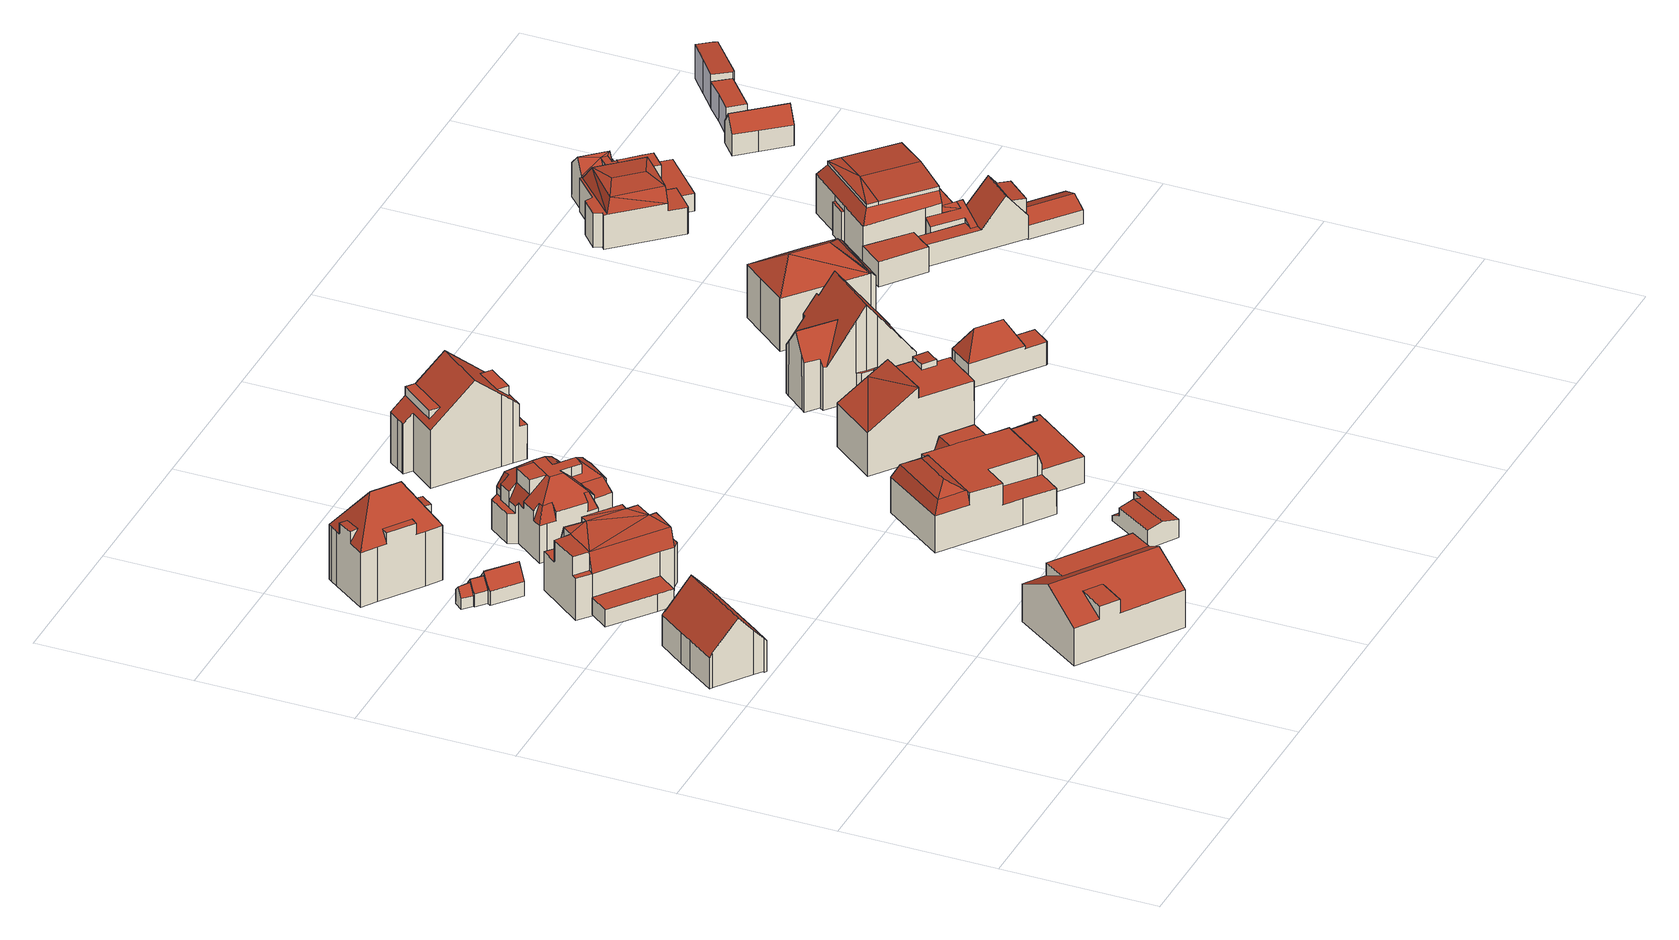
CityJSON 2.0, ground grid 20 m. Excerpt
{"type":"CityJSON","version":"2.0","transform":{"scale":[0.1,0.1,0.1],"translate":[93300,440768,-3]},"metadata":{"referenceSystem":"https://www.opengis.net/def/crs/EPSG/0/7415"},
"CityObjects":{
"building1":{"type":"Building","attributes":{"yearOfConstruction":1997,"hoogste_bouwlaag":1,"statusOmschr":"Pand in gebruik","aantalBouwlagen":2,"laagste_bouwlaag":0,"typeOmschr":"vrijstaand","class":"Pand"},"address":[{"CountryName":"Nederland","LocalityName":"Rotterdam","ThoroughfareNumber":"193","ThoroughfareName":"Straatweg","PostalCode":"3054AD"}],"geometry":[{"type":"Solid","lod":"2","boundaries":[[[[0,1,2,3,4,5,6,7,8,9,10,11,12,13,14,15,16,17]],[[18,19,20,21,22,23,24,25,26,27,28,29,30,31]],[[32,33,34,35,36,37,38,39,24,23,40,41]],[[19,18,1,0]],[[18,31,2,1]],[[30,29,28,3,2,31]],[[28,27,4,3]],[[5,4,27,26]],[[26,25,6,5]],[[25,24,39,7,6]],[[39,38,8,7]],[[38,37,9,8]],[[34,10,9,37,36,35]],[[11,10,34,33]],[[12,11,33,32]],[[13,12,32,41]],[[41,40,14,13]],[[22,15,14,40,23]],[[16,15,22,21]],[[17,16,21,20]],[[0,17,20,19]]]],"semantics":{"surfaces":[{"type":"GroundSurface"},{"type":"RoofSurface"},{"type":"WallSurface"}],"values":[[0,1,1,2,2,2,2,2,2,2,2,2,2,2,2,2,2,2,2,2,2]]}}]},
"building2":{"type":"Building","attributes":{"yearOfConstruction":1918,"statusOmschr":"Pand in gebruik","aantalBouwlagen":1,"class":"Pand"},"address":[{"CountryName":"Nederland","LocalityName":"Rotterdam"}],"geometry":[{"type":"Solid","lod":"2","boundaries":[[[[42,43,44,45,46]],[[47,48,49,50,51]],[[46,45,49,48]],[[48,47,42,46]],[[47,51,43,42]],[[51,50,44,43]],[[45,44,50,49]]]],"semantics":{"surfaces":[{"type":"GroundSurface"},{"type":"RoofSurface"},{"type":"WallSurface"}],"values":[[0,1,2,2,2,2,2]]}}]},
"building3":{"type":"Building","attributes":{"yearOfConstruction":1918,"statusOmschr":"Pand in gebruik","aantalBouwlagen":1,"class":"Pand"},"address":[{"CountryName":"Nederland","LocalityName":"Rotterdam"}],"geometry":[{"type":"Solid","lod":"2","boundaries":[[[[52,53,54,55,56,57,58,59,60,61]],[[62,63,64,65,66,67,68]],[[69,70,71,72,73]],[[74,75,76,77]],[[78,77,76,79,80]],[[67,66,81,82,83,84]],[[73,72,85,86,87]],[[68,67,71,70]],[[67,84,72,71]],[[84,83,85,72]],[[83,53,52,86,85]],[[74,77,65,64]],[[77,78,66,65]],[[78,80,81,66]],[[69,73,87,61,60]],[[87,86,52,61]],[[83,82,54,53]],[[80,79,56,55]],[[75,57,56,79,76]],[[63,58,57,75,74,64]],[[59,58,63,62]],[[69,60,59,62,68,70]],[[80,55,54,82,81]]]],"semantics":{"surfaces":[{"type":"GroundSurface"},{"type":"RoofSurface"},{"type":"WallSurface"}],"values":[[0,1,1,1,1,1,1,2,2,2,2,2,2,2,2,2,2,2,2,2,2,2,2]]}}]},
"building4":{"type":"Building","attributes":{"yearOfConstruction":2001,"hoogste_bouwlaag":1,"statusOmschr":"Pand in gebruik","aantalBouwlagen":3,"laagste_bouwlaag":1,"typeOmschr":"vrijstaand","class":"Pand"},"address":[{"CountryName":"Nederland","LocalityName":"Rotterdam","ThoroughfareNumber":"230","ThoroughfareName":"Straatweg","PostalCode":"3054AM"}],"geometry":[{"type":"Solid","lod":"2","boundaries":[[[[88,89,90,91]],[[92,93,94,95,96,97,98,99]],[[98,97,100,101]],[[102,103,104,94,93,105]],[[106,107,102,105]],[[101,100,96,95,89,88,92,99]],[[104,90,89,95,94]],[[106,91,90,104,103,107]],[[105,93,92,88,91,106]],[[97,96,100]],[[98,101,99]],[[107,103,102]]]],"semantics":{"surfaces":[{"type":"GroundSurface"},{"type":"RoofSurface"},{"type":"WallSurface"}],"values":[[0,1,1,1,1,2,2,2,2,2,2,2]]}}]},
"building5":{"type":"Building","attributes":{"yearOfConstruction":1931,"hoogste_bouwlaag":2,"statusOmschr":"Pand in gebruik","aantalBouwlagen":3,"laagste_bouwlaag":0,"typeOmschr":"vrijstaand","class":"Pand"},"address":[{"CountryName":"Nederland","LocalityName":"Rotterdam","ThoroughfareNumber":"1","ThoroughfareName":"Plaszicht","PostalCode":"3054AV"}],"geometry":[{"type":"Solid","lod":"2","boundaries":[[[[108,109,110,111,112,113,114,115,116,117,118,119,120]],[[121,122,123,124]],[[125,126,127,128]],[[129,130,131,132]],[[133,134,135,136,137,138,139,140,141]],[[142,143,139,138,144,145,146,126,125,147]],[[148,149,132,131,150,144,138,137,151]],[[152,153,154,135,134,155]],[[156,157,158,159]],[[121,139,122]],[[160,122,143]],[[122,139,143]],[[140,121,161]],[[140,139,121]],[[159,158,153,152]],[[111,110,141,140]],[[133,141,110,109,159,152,155]],[[153,158,119,118,137,136,154]],[[124,123,160,143,112,111,140,161]],[[143,142,113,112]],[[128,127,146,145,114,113,142,147]],[[145,144,115,114]],[[149,148,116,115,144,150,130,129]],[[117,116,148,151]],[[118,117,151,137]],[[120,119,158,157]],[[108,120,157,156]],[[156,159,109,108]],[[124,161,121]],[[123,122,160]],[[125,128,147]],[[126,146,127]],[[131,130,150]],[[132,149,129]],[[155,134,133]],[[154,136,135]]]],"semantics":{"surfaces":[{"type":"GroundSurface"},{"type":"RoofSurface"},{"type":"WallSurface"}],"values":[[0,1,1,1,1,1,1,1,1,1,1,1,1,1,2,2,2,2,2,2,2,2,2,2,2,2,2,2,2,2,2,2,2,2,2,2]]}}]},
"building6":{"type":"Building","attributes":{"yearOfConstruction":1918,"hoogste_bouwlaag":1,"statusOmschr":"Pand in gebruik","aantalBouwlagen":3,"laagste_bouwlaag":1,"typeOmschr":"vrijstaand","class":"Pand"},"address":[{"CountryName":"Nederland","LocalityName":"Rotterdam","ThoroughfareNumber":"195","ThoroughfareName":"Straatweg","PostalCode":"3054AD"}],"geometry":[{"type":"Solid","lod":"2","boundaries":[[[[162,163,164,165,166,167,168,169,170,171,172,173,174,175,176,177,178]],[[179,180,181,182]],[[183,184,185,186,187,188,189]],[[190,191,192,193,194,195]],[[196,197,198,199,200,201]],[[202,203,204,205]],[[206,207,204,182,208,209]],[[210,211,212]],[[213,211,210]],[[214,204,207]],[[200,205,204]],[[200,199,205]],[[214,200,204]],[[215,216,212]],[[210,212,214]],[[212,216,200]],[[217,214,207]],[[212,200,214]],[[218,210,214]],[[219,210,218]],[[213,210,219]],[[218,214,220]],[[204,203,180,179]],[[207,206,187,186]],[[213,219,177,176]],[[219,218,178,177]],[[220,217,207,186,185]],[[218,220,185,162,178]],[[187,206,209,168,167]],[[190,195,199,198]],[[195,194,205,199]],[[194,193,202,205]],[[182,181,171,170]],[[209,208,169,168]],[[208,182,170,169]],[[193,192,172,171,181,180,203,202]],[[173,172,192,191]],[[197,174,173,191,190,198]],[[175,174,197,196]],[[211,213,176,175,196,201,216,215]],[[163,162,185,184]],[[164,163,184,183]],[[183,189,165,164]],[[189,188,166,165]],[[188,187,167,166]],[[204,179,182]],[[216,201,200]],[[215,212,211]],[[217,220,214]]]],"semantics":{"surfaces":[{"type":"GroundSurface"},{"type":"RoofSurface"},{"type":"WallSurface"}],"values":[[0,1,1,1,1,1,1,1,1,1,1,1,1,1,1,1,1,1,1,1,1,1,2,2,2,2,2,2,2,2,2,2,2,2,2,2,2,2,2,2,2,2,2,2,2,2,2,2,2]]}}]},
"building7":{"type":"Building","attributes":{"yearOfConstruction":1922,"hoogste_bouwlaag":1,"statusOmschr":"Pand in gebruik","aantalBouwlagen":2,"laagste_bouwlaag":0,"typeOmschr":"vrijstaand","class":"Pand"},"address":[{"CountryName":"Nederland","LocalityName":"Rotterdam","ThoroughfareNumber":"197","ThoroughfareName":"Straatweg","PostalCode":"3054AD"}],"geometry":[{"type":"Solid","lod":"2","boundaries":[[[[221,222,223,224,225,226,227,228,229,230,231,232,233,234]],[[235,236,237]],[[238,239,240,236,241]],[[242,243,244,245]],[[246,247,248,249,242,245,250]],[[251,252,253,246]],[[254,255,256,257,258,259,260,261]],[[262,263,250,245,264,265,266,267]],[[268,269,260,259,270,271,272,273]],[[274,275,276,247,277,278]],[[279,280,281,238,241,282,283]],[[238,270,259,258,251,246,250,263,284,285,286]],[[287,288,289,290,277,251,258,257]],[[291,262,292]],[[282,241,293,294]],[[262,267,295,292]],[[241,236,235,293]],[[237,236,240,284,263,262,296,297]],[[298,281,280,299]],[[298,300,301,281]],[[302,303,271,270,238,281,301,304]],[[305,306,271,303]],[[307,272,271,306]],[[308,260,269,309]],[[308,310,261,260]],[[311,312,313,314,315,316,317]],[[318,319,320,287,257]],[[264,245,244,321,322]],[[323,324,318,257,256]],[[286,285,240,239]],[[285,284,240]],[[277,247,253,252]],[[316,315,274,278]],[[289,317,316,278,290]],[[312,311,320,319]],[[318,233,232,312,319]],[[300,298,223,222,306,305,302,304]],[[279,283,294,293,224,223,298,299]],[[293,235,225,224]],[[266,265,322,321,227,226,292,295]],[[321,244,228,227]],[[276,275,229,228,244,243,249,248]],[[274,315,314,230,229,275]],[[231,230,314,313]],[[232,231,313,312]],[[234,233,318,324]],[[310,308,221,234,324,323,255,254]],[[268,273,307,306,222,221,308,309]],[[297,235,237]],[[238,286,239]],[[242,249,243]],[[246,253,247]],[[247,276,248]],[[251,277,252]],[[254,261,310]],[[323,256,255]],[[267,266,295]],[[264,322,265]],[[307,273,272]],[[309,269,268]],[[277,290,278]],[[283,282,294]],[[279,299,280]],[[320,311,317,289,288]],[[287,320,288]],[[296,262,291]],[[304,301,300]],[[302,305,303]],[[297,296,291,292,226,225,235]]]],"semantics":{"surfaces":[{"type":"GroundSurface"},{"type":"RoofSurface"},{"type":"WallSurface"}],"values":[[0,1,1,1,1,1,1,1,1,1,1,1,1,1,1,1,1,1,1,1,1,1,1,1,1,1,1,1,1,2,2,2,2,2,2,2,2,2,2,2,2,2,2,2,2,2,2,2,2,2,2,2,2,2,2,2,2,2,2,2,2,2,2,2,2,2,2,2,2]]}}]},
"building8":{"type":"Building","attributes":{"yearOfConstruction":2001,"statusOmschr":"Pand in gebruik","aantalBouwlagen":1,"class":"Pand"},"address":[{"CountryName":"Nederland","LocalityName":"Rotterdam"}],"geometry":[{"type":"Solid","lod":"2","boundaries":[[[[325,326,327,328]],[[329,330,331,332,333]],[[334,335,336,337,338,339]],[[340,341,336,335]],[[329,333,335,334]],[[333,332,340,335]],[[330,329,334,339]],[[337,336,341,327,326]],[[331,328,327,341,340,332]],[[338,325,328,331,330,339]],[[338,337,326,325]]]],"semantics":{"surfaces":[{"type":"GroundSurface"},{"type":"RoofSurface"},{"type":"WallSurface"}],"values":[[0,1,1,1,2,2,2,2,2,2,2]]}}]},
"building9":{"type":"Building","attributes":{"yearOfConstruction":1977,"hoogste_bouwlaag":1,"statusOmschr":"Pand in gebruik","aantalBouwlagen":2,"laagste_bouwlaag":0,"typeOmschr":"vrijstaand","class":"Pand"},"address":[{"CountryName":"Nederland","LocalityName":"Rotterdam","ThoroughfareNumber":"234-236","ThoroughfareName":"Straatweg","PostalCode":"3054AM"}],"geometry":[{"type":"Solid","lod":"2","boundaries":[[[[342,343,344,345,346,347,348,349,350]],[[351,352,353,354,355,356]],[[354,353,357]],[[351,358,352]],[[359,360,361,362,363,364]],[[358,357,353,352]],[[365,366,367,368,369]],[[355,354,357,370,371]],[[372,373,374,375,376,377]],[[366,378,379,367]],[[380,365,369,381]],[[382,383,379,378]],[[384,385,368,386,359,364,387,388,389]],[[390,370,357,358]],[[391,392,393,394,395,356,355,396,397,398,361,360,399,400]],[[401,402,403,390,358,351,356]],[[362,361,374,373]],[[361,398,375,374]],[[368,367,400,399]],[[367,379,391,400]],[[379,383,392,391]],[[386,368,399,360]],[[359,386,360]],[[392,383,347,346,390,403,393]],[[398,397,376,375]],[[381,369,385,384]],[[380,381,384,389]],[[403,402,394,393]],[[395,394,402,401]],[[401,356,395]],[[380,389,388,349,348,382,378,366,365]],[[388,387,350,349]],[[387,364,363,342,350]],[[362,373,372,343,342,363]],[[372,377,344,343]],[[397,396,371,370,345,344,377,376]],[[346,345,370,390]],[[348,347,383,382]],[[385,369,368]],[[355,371,396]]]],"semantics":{"surfaces":[{"type":"GroundSurface"},{"type":"RoofSurface"},{"type":"WallSurface"}],"values":[[0,1,1,1,1,1,1,1,1,1,1,1,1,1,1,1,2,2,2,2,2,2,2,2,2,2,2,2,2,2,2,2,2,2,2,2,2,2,2,2]]}}]},
"building10":{"type":"Building","attributes":{"yearOfConstruction":1931,"hoogste_bouwlaag":2,"statusOmschr":"Pand in gebruik","aantalBouwlagen":4,"laagste_bouwlaag":1,"typeOmschr":"tussenpand","class":"Pand"},"address":[{"CountryName":"Nederland","LocalityName":"Rotterdam","ThoroughfareNumber":"199","ThoroughfareName":"Straatweg","PostalCode":"3054AE"}],"geometry":[{"type":"Solid","lod":"2","boundaries":[[[[404,405,406,407,408,409,410,411,412,413,414,415,416]],[[417,418,419,420]],[[421,422,423,424,425,426,427,428,429,430,420,419,431]],[[432,433,434,435]],[[436,437,430,429,438,439,440],[441,442,443,444]],[[421,431,418,417]],[[436,440,433,432]],[[437,436,432,405,404]],[[430,437,404,416,422,421,417,420]],[[406,405,432,435]],[[435,434,407,406]],[[433,440,439,408,407,434]],[[439,438,409,408]],[[438,429,428,410,409]],[[411,410,428,427]],[[427,426,412,411]],[[413,412,426,425]],[[414,413,425,424]],[[415,414,424,423]],[[416,415,423,422]],[[419,418,431]],[[444,443,445,446]],[[446,445,442,441]],[[445,443,442]],[[446,441,444]]]],"semantics":{"surfaces":[{"type":"GroundSurface"},{"type":"RoofSurface"},{"type":"WallSurface"}],"values":[[0,1,1,1,1,2,2,2,2,2,2,2,2,2,2,2,2,2,2,2,2,1,2,2,2]]}}]},
"building11":{"type":"Building","attributes":{"yearOfConstruction":1979,"hoogste_bouwlaag":2,"statusOmschr":"Pand in gebruik","aantalBouwlagen":4,"laagste_bouwlaag":1,"typeOmschr":"vrijstaand","class":"Pand"},"address":[{"CountryName":"Nederland","LocalityName":"Rotterdam","ThoroughfareNumber":"238","ThoroughfareName":"Straatweg","PostalCode":"3054AM"}],"geometry":[{"type":"Solid","lod":"2","boundaries":[[[[447,448,449,450,451,452,453,454,455]],[[456,457,458,459,460]],[[461,462,463,464,465,466,467,468,469]],[[449,448,470,471]],[[471,472,450,449]],[[455,454,473,474]],[[447,455,474,475]],[[475,476,470,448,447]],[[477,478,479]],[[478,480,481]],[[478,481,479]],[[463,462,459,458]],[[460,459,462,461]],[[456,460,461,469]],[[457,456,469,470,476]],[[471,470,469,468]],[[468,467,472,471]],[[474,473,464,463]],[[476,475,474,463,458,457]],[[477,479,466,465]],[[452,451,481,480]],[[453,452,480,478]],[[464,473,454,453,478,477,465]],[[467,466,479,481,451,450,472]]]],"semantics":{"surfaces":[{"type":"GroundSurface"},{"type":"RoofSurface"},{"type":"ClosureSurface"},{"type":"WallSurface"}],"values":[[0,1,1,2,2,2,2,2,1,1,1,3,3,3,3,3,3,3,3,3,3,3,3,3]]}}]},
"building12":{"type":"Building","attributes":{"yearOfConstruction":1929,"hoogste_bouwlaag":2,"statusOmschr":"Pand in gebruik","aantalBouwlagen":4,"laagste_bouwlaag":1,"typeOmschr":"vrijstaand","class":"Pand"},"address":[{"CountryName":"Nederland","LocalityName":"Rotterdam","ThoroughfareNumber":"240","ThoroughfareName":"Straatweg","PostalCode":"3054AM"}],"geometry":[{"type":"Solid","lod":"2","boundaries":[[[[482,483,484,485,486,487,488,489,490,491,492,493,494,495,496,497,498,499,500]],[[501,502,503,504]],[[505,501,504,506]],[[507,508,509,510,511,512,513]],[[514,512,511,515,516,517,518]],[[519,520,521,522,523,524,525,526,527,528]],[[529,530,531,513,512,514,532,523,522,533,534,535]],[[536,537,538,539,540]],[[528,527,502,501]],[[519,528,501,505]],[[503,502,527,526]],[[520,519,505,506]],[[524,523,537,536]],[[523,532,538,537]],[[525,524,536,485,484]],[[532,514,518,489,488,538]],[[510,493,492,515,511]],[[494,493,510,509]],[[492,491,516,515]],[[495,494,509,508]],[[497,496,531,530]],[[531,496,495,508,507]],[[498,497,530,529]],[[499,498,529,535]],[[500,499,535,534]],[[534,533,482,500]],[[521,483,482,533,522]],[[506,504,503,526,525,484,483,521,520]],[[536,540,486,485]],[[540,539,487,486]],[[539,538,488,487]],[[490,489,518,517]],[[517,516,491,490]],[[513,531,507]]]],"semantics":{"surfaces":[{"type":"GroundSurface"},{"type":"RoofSurface"},{"type":"WallSurface"}],"values":[[0,1,1,1,1,1,1,1,2,2,2,2,2,2,2,2,2,2,2,2,2,2,2,2,2,2,2,2,2,2,2,2,2,2]]}}]},
"building13":{"type":"Building","attributes":{"yearOfConstruction":1929,"statusOmschr":"Pand in gebruik","aantalBouwlagen":1,"class":"Pand"},"address":[{"CountryName":"Nederland","LocalityName":"Rotterdam"}],"geometry":[{"type":"Solid","lod":"2","boundaries":[[[[541,542,543,544,545,546,547,548]],[[549,550,551,552]],[[553,554,550,549]],[[554,555,551,550]],[[556,557,558,559,560]],[[553,549,552,561]],[[561,552,559,558]],[[553,561,558,548,547]],[[547,546,554,553]],[[541,548,558,557]],[[557,556,542,541]],[[556,560,543,542]],[[559,552,551,544,543,560]],[[545,544,551,555]],[[546,545,555,554]]]],"semantics":{"surfaces":[{"type":"GroundSurface"},{"type":"RoofSurface"},{"type":"WallSurface"}],"values":[[0,1,1,1,1,1,2,2,2,2,2,2,2,2,2]]}}]},
"building14":{"type":"Building","attributes":{"yearOfConstruction":1929,"hoogste_bouwlaag":2,"statusOmschr":"Pand in gebruik","aantalBouwlagen":4,"laagste_bouwlaag":1,"typeOmschr":"vrijstaand","class":"Pand"},"address":[{"CountryName":"Nederland","LocalityName":"Rotterdam","ThoroughfareNumber":"242","ThoroughfareName":"Straatweg","PostalCode":"3054AM"}],"geometry":[{"type":"Solid","lod":"2","boundaries":[[[[562,563,564,565,566,567,568,569,570,571,572,573]],[[574,575,576,577,578]],[[579,580,574,578,581,582]],[[583,584,564,563]],[[585,586,587]],[[585,588,586]],[[582,581,588]],[[588,581,586]],[[581,589,586]],[[581,578,589]],[[589,578,577]],[[585,587,584,583]],[[586,589,566,565]],[[589,577,567,566]],[[568,567,577,576]],[[569,568,576,575]],[[570,569,575,574]],[[571,570,574,580]],[[572,571,580,579]],[[573,572,579,582]],[[582,588,562,573]],[[584,587,586,565,564]],[[583,563,562,588,585]]]],"semantics":{"surfaces":[{"type":"GroundSurface"},{"type":"RoofSurface"},{"type":"ClosureSurface"},{"type":"WallSurface"}],"values":[[0,1,1,2,1,1,1,1,1,1,1,3,3,3,3,3,3,3,3,3,3,3,3]]}}]},
"building15":{"type":"Building","attributes":{"yearOfConstruction":1929,"statusOmschr":"Pand in gebruik","aantalBouwlagen":1,"class":"Pand"},"address":[{"CountryName":"Nederland","LocalityName":"Rotterdam"}],"geometry":[{"type":"Solid","lod":"2","boundaries":[[[[590,591,592,593,594,595]],[[596,597,598,599,600,601]],[[601,600,591,590]],[[596,601,590,595]],[[600,599,592,591]],[[593,592,599,598]],[[594,593,598,597]],[[597,596,595,594]]]],"semantics":{"surfaces":[{"type":"GroundSurface"},{"type":"RoofSurface"},{"type":"WallSurface"}],"values":[[0,1,2,2,2,2,2,2]]}}]},
"building16":{"type":"Building","attributes":{"yearOfConstruction":1885,"statusOmschr":"Pand in gebruik","aantalBouwlagen":1,"class":"Pand"},"address":[{"CountryName":"Nederland","LocalityName":"Rotterdam"}],"geometry":[{"type":"Solid","lod":"2","boundaries":[[[[602,603,604,605,606,607,608,609,610,611]],[[612,613,614,615,616,617,618,619,620]],[[620,621,622,623,624,612]],[[625,626,612,624,627]],[[628,625,627,629,630],[631,632,633,634]],[[625,628,604,603,614,613,626]],[[628,630,629,605,604]],[[627,624,623,606,605,629]],[[607,606,623,622]],[[608,607,622,621]],[[618,617,610,609]],[[611,610,617,616]],[[602,611,616,615]],[[603,602,615,614]],[[619,621,620]],[[618,609,608,621,619]],[[613,612,626]],[[634,633,635,636]],[[636,635,632,631]],[[635,633,632]],[[636,631,634]]]],"semantics":{"surfaces":[{"type":"GroundSurface"},{"type":"RoofSurface"},{"type":"WallSurface"}],"values":[[0,1,1,1,1,2,2,2,2,2,2,2,2,2,2,2,2,1,2,2,2]]}}]},
"building17":{"type":"Building","attributes":{"yearOfConstruction":1885,"hoogste_bouwlaag":1,"statusOmschr":"Pand in gebruik","aantalBouwlagen":3,"laagste_bouwlaag":1,"typeOmschr":"vrijstaand","class":"Pand"},"address":[{"CountryName":"Nederland","LocalityName":"Rotterdam","ThoroughfareNumber":"244","ThoroughfareName":"Straatweg","PostalCode":"3054AM"}],"geometry":[{"type":"Solid","lod":"2","boundaries":[[[[637,638,639,640,641,642,643,644,645,646,647,648]],[[649,650,651,652]],[[650,653,651]],[[654,655,650,649]],[[656,653,650]],[[655,656,650]],[[657,658,659,660,661,662]],[[663,664,665,666,667,668]],[[669,670,671,672]],[[673,674,675,668,667,676,677]],[[678,679,666,665,680,681]],[[615,682,683]],[[614,682,615]],[[652,651,679,678]],[[651,653,666,679]],[[677,676,655,654]],[[676,667,656,655]],[[667,666,653,656]],[[660,659,682,614]],[[678,681,683,682]],[[673,677,657,662]],[[652,678,682,659,658,649]],[[677,654,649,658,657]],[[672,671,664,663]],[[671,643,642,665,664]],[[668,647,646,672,663]],[[661,638,637,674,673,662]],[[637,648,675,674]],[[661,660,639,638]],[[660,614,615,640,639]],[[683,681,680,641,640,615]],[[680,665,642,641]],[[671,670,644,643]],[[645,644,670,669]],[[646,645,669,672]],[[648,647,668,675]]]],"semantics":{"surfaces":[{"type":"GroundSurface"},{"type":"RoofSurface"},{"type":"WallSurface"}],"values":[[0,1,1,1,1,1,1,1,1,1,1,1,1,2,2,2,2,2,2,2,2,2,2,2,2,2,2,2,2,2,2,2,2,2,2,2]]}}]},
"building18":{"type":"Building","attributes":{"yearOfConstruction":1894,"hoogste_bouwlaag":1,"statusOmschr":"Pand in gebruik","aantalBouwlagen":2,"laagste_bouwlaag":0,"typeOmschr":"vrijstaand","class":"Pand"},"address":[{"CountryName":"Nederland","LocalityName":"Rotterdam","ThoroughfareNumber":"246","ThoroughfareName":"Straatweg","PostalCode":"3054AM"}],"geometry":[{"type":"Solid","lod":"2","boundaries":[[[[684,685,686,687,688,689,690,691,692,693,694,695,696,697,698]],[[699,700,701,702]],[[703,701,700]],[[704,705,699,702,706]],[[707,708,703,700,699,705]],[[709,710,711,712,713,714,715,716]],[[717,718,719,720,721,722,723,724,725]],[[721,726,727,703,708]],[[728,729,730,731,732,733]],[[734,735,736,737,738,739,740,741,742]],[[743,744,745,746,747]],[[748,749,750,751]],[[752,753,754,755,756,757,758,759,727]],[[760,761,762,763,764,765]],[[702,701,766]],[[766,701,759]],[[703,759,701]],[[727,759,703]],[[751,750,719]],[[718,767,768]],[[751,718,768]],[[719,750,769]],[[751,719,718]],[[726,769,727]],[[719,769,726]],[[705,704,715,714]],[[706,702,730,729]],[[702,766,731,730]],[[715,704,706,729,739,738]],[[714,713,707,705]],[[713,723,722,708,707]],[[724,723,713,712]],[[716,715,738,737]],[[709,716,737,736]],[[768,767,717,725]],[[709,736,735,746,710]],[[710,746,745,764,711]],[[711,764,763,724,712]],[[724,763,762,768,725]],[[740,739,729,728]],[[747,746,735,734]],[[765,764,745,744]],[[751,768,762,761]],[[748,751,761,760]],[[731,766,759,758,690,689,732]],[[691,690,758,757]],[[757,756,692,691]],[[693,692,756,755]],[[694,693,755,754]],[[695,694,754,753]],[[696,695,753,752]],[[684,698,744,743]],[[742,685,684,743,747,734]],[[742,741,686,685]],[[741,740,687,686]],[[733,732,689,688]],[[740,728,733,688,687]],[[720,726,721]],[[719,726,720]],[[721,708,722]],[[718,717,767]],[[769,752,727]],[[749,697,696,752,769,750]],[[765,744,698,697,749,748,760]]]],"semantics":{"surfaces":[{"type":"GroundSurface"},{"type":"RoofSurface"},{"type":"WallSurface"}],"values":[[0,1,1,1,1,1,1,1,1,1,1,1,1,1,1,1,1,1,1,1,1,1,1,1,1,2,2,2,2,2,2,2,2,2,2,2,2,2,2,2,2,2,2,2,2,2,2,2,2,2,2,2,2,2,2,2,2,2,2,2,2,2,2,2]]}}]},
"building19":{"type":"Building","attributes":{"yearOfConstruction":1885,"statusOmschr":"Pand in gebruik","aantalBouwlagen":1,"class":"Pand"},"address":[{"CountryName":"Nederland","LocalityName":"Rotterdam"}],"geometry":[{"type":"Solid","lod":"2","boundaries":[[[[770,771,772,773]],[[774,775,776,777]],[[778,779,775,774]],[[773,772,779,778]],[[778,774,777,770,773]],[[777,776,771,770]],[[779,772,771,776,775]]]],"semantics":{"surfaces":[{"type":"GroundSurface"},{"type":"RoofSurface"},{"type":"WallSurface"}],"values":[[0,1,1,2,2,2,2]]}}]},
"building20":{"type":"Building","attributes":{"yearOfConstruction":1879,"statusOmschr":"Pand in gebruik","aantalBouwlagen":1,"class":"Pand"},"address":[{"CountryName":"Nederland","LocalityName":"Rotterdam"}],"geometry":[{"type":"Solid","lod":"2","boundaries":[[[[780,781,782,783,784]],[[785,786,787,788]],[[789,788,787,790,791]],[[786,784,783,790,787]],[[780,784,786,785]],[[785,788,789,781,780]],[[789,791,782,781]],[[791,790,783,782]]]],"semantics":{"surfaces":[{"type":"GroundSurface"},{"type":"RoofSurface"},{"type":"WallSurface"}],"values":[[0,1,1,2,2,2,2,2]]}}]},
"building21":{"type":"Building","attributes":{"yearOfConstruction":1879,"hoogste_bouwlaag":2,"statusOmschr":"Pand in gebruik","aantalBouwlagen":4,"laagste_bouwlaag":1,"typeOmschr":"kop van een rij","class":"Pand"},"address":[{"CountryName":"Nederland","LocalityName":"Rotterdam","ThoroughfareNumber":"248","ThoroughfareName":"Straatweg","PostalCode":"3054AM"}],"geometry":[{"type":"Solid","lod":"2","boundaries":[[[[792,793,794,795,796]],[[797,798,799,800,801]],[[796,795,799,798]],[[792,796,798,797]],[[800,799,795,794]],[[793,792,797,801]],[[801,800,794,793]]]],"semantics":{"surfaces":[{"type":"GroundSurface"},{"type":"RoofSurface"},{"type":"ClosureSurface"},{"type":"WallSurface"}],"values":[[0,1,2,2,3,3,3]]}}]},
"building22":{"type":"Building","attributes":{"yearOfConstruction":1887,"hoogste_bouwlaag":1,"statusOmschr":"Pand in gebruik","aantalBouwlagen":2,"laagste_bouwlaag":0,"typeOmschr":"tussenpand","class":"Pand"},"address":[{"CountryName":"Nederland","LocalityName":"Rotterdam","ThoroughfareNumber":"250","ThoroughfareName":"Straatweg","PostalCode":"3054AN"}],"geometry":[{"type":"Solid","lod":"2","boundaries":[[[[802,803,804,805,806,807,808]],[[809,810,811,812,813,814,815]],[[807,806,812,811]],[[808,807,811,810]],[[813,812,806,805]],[[802,808,810,809]],[[803,802,809,815]],[[815,814,804,803]],[[814,813,805,804]]]],"semantics":{"surfaces":[{"type":"GroundSurface"},{"type":"RoofSurface"},{"type":"ClosureSurface"},{"type":"WallSurface"}],"values":[[0,1,2,2,3,3,3,3,3]]}}]}
},
"vertices":[
[131,490,10],[105,454,10],[95,441,10],[68,404,10],[65,406,10],[66,407,10],[56,415,10],[11,448,10],[11,447,10],[8,449,10],[33,484,10],[45,500,10],[71,535,10],[74,533,10],[73,532,10],[118,499,10],[128,492,10],[129,493,10],[105,454,52],[131,490,52],[129,493,56],[128,492,56],[118,499,70],[101,512,94],[39,427,94],[56,415,70],[66,407,56],[65,406,56],[68,404,52],[83,424,52],[92,436,52],[95,441,52],[71,535,51],[45,500,52],[33,484,52],[31,481,52],[21,467,52],[8,449,52],[11,447,56],[11,448,56],[73,532,56],[74,533,56],
[153,556,9],[136,569,9],[82,611,9],[101,635,9],[172,581,9],[153,556,33],[172,581,33],[101,635,32],[82,611,32],[136,569,33],
[80,753,3],[83,757,3],[70,768,3],[71,770,3],[59,780,3],[69,791,3],[85,777,3],[87,779,3],[130,743,3],[114,725,3],[87,779,24],[85,777,27],[81,781,27],[78,777,34],[77,776,35],[90,765,35],[95,771,25],[130,743,30],[95,771,30],[90,765,40],[90,765,41],[124,736,41],[81,781,23],[69,791,22],[65,786,29],[78,777,30],[77,776,29],[59,780,18],[71,770,17],[71,770,24],[70,768,21],[83,757,21],[90,765,34],[83,757,28],[80,753,22],[114,725,23],
[342,2,10],[217,86,10],[280,178,10],[404,94,10],[342,2,61],[373,48,90],[249,132,90],[217,86,61],[246,67,61],[266,97,80],[289,82,80],[268,51,61],[246,67,79],[268,51,79],[288,132,79],[307,160,61],[280,178,61],[385,66,79],[404,94,78],[307,160,78],
[106,908,8],[104,905,8],[118,895,8],[142,878,8],[101,821,8],[82,834,8],[30,871,8],[11,884,8],[42,927,8],[48,936,8],[52,941,8],[87,916,8],[89,920,8],[118,863,98],[106,847,98],[115,841,97],[127,857,97],[78,849,97],[46,872,97],[40,864,97],[72,841,97],[38,922,97],[25,903,97],[34,897,98],[46,916,97],[106,903,82],[100,894,98],[76,911,97],[83,919,82],[52,941,82],[60,893,134],[93,869,134],[142,878,82],[118,895,82],[82,834,82],[101,821,82],[11,884,82],[30,871,82],[40,864,82],[72,841,82],[42,927,82],[38,922,82],[25,903,82],[48,936,82],[104,905,97],[87,916,97],[83,919,97],[106,903,97],[106,908,33],[89,920,33],[87,916,33],[104,905,33],[115,841,82],[127,857,82],
[211,603,7],[213,601,7],[216,590,7],[204,574,7],[192,573,7],[190,575,7],[186,570,7],[172,581,7],[101,635,7],[84,648,7],[129,707,7],[139,699,7],[153,689,7],[163,681,7],[231,629,7],[225,622,7],[218,613,7],[106,641,64],[89,654,64],[84,648,64],[101,635,64],[216,590,61],[213,601,59],[211,603,58],[190,576,59],[190,575,59],[192,573,59],[204,574,61],[145,694,59],[139,699,59],[129,707,59],[114,688,59],[131,675,59],[140,687,59],[163,681,67],[153,689,67],[145,694,67],[140,687,91],[163,669,90],[168,677,67],[114,688,88],[89,654,89],[106,641,89],[131,675,90],[190,575,88],[190,576,90],[172,581,66],[186,570,66],[218,629,90],[210,645,67],[205,638,90],[231,629,67],[203,608,90],[210,645,91],[168,677,91],[211,603,90],[218,613,67],[225,622,67],[211,603,67],
[297,766,8],[286,751,8],[309,733,8],[274,685,8],[250,703,8],[238,687,8],[185,727,8],[177,733,8],[206,772,8],[201,784,8],[222,812,8],[235,811,8],[236,812,8],[242,807,8],[250,703,58],[249,713,79],[244,707,79],[269,728,99],[259,716,86],[248,724,86],[273,696,79],[191,740,79],[185,744,59],[177,733,59],[188,735,79],[222,744,99],[204,757,79],[198,762,72],[185,744,72],[219,739,99],[240,768,99],[222,781,99],[204,757,99],[278,780,74],[254,798,73],[251,793,79],[238,803,79],[243,771,99],[256,761,99],[288,766,79],[275,775,79],[237,698,79],[233,728,99],[199,727,79],[194,720,71],[227,695,71],[232,702,79],[293,760,72],[287,765,79],[245,746,99],[276,750,79],[281,757,79],[287,753,72],[205,775,58],[206,772,63],[198,762,63],[222,781,79],[214,787,58],[303,724,72],[297,728,79],[300,733,79],[276,700,79],[282,696,71],[236,733,99],[248,724,99],[259,716,99],[233,796,79],[227,800,72],[225,802,70],[214,787,70],[243,694,59],[238,687,59],[274,685,59],[282,696,59],[227,695,59],[243,694,72],[250,703,72],[309,733,59],[303,724,59],[298,741,59],[295,737,79],[289,748,73],[286,743,79],[298,741,73],[289,748,60],[286,751,60],[287,753,60],[297,766,58],[293,760,58],[278,780,58],[227,800,48],[235,811,48],[222,812,48],[201,784,48],[205,775,48],[214,787,48],[225,802,48],[236,812,58],[235,811,58],[227,800,58],[185,727,59],[194,720,59],[254,798,59],[242,807,58],
[559,148,5],[520,87,5],[484,110,5],[523,171,5],[540,143,19],[548,155,12],[523,171,12],[515,159,19],[532,148,19],[540,143,33],[532,148,35],[501,99,35],[520,87,30],[559,148,30],[548,155,33],[515,159,30],[484,110,30],
[526,263,11],[502,231,11],[466,257,11],[372,326,11],[430,406,11],[496,358,11],[521,391,11],[634,309,11],[575,228,11],[460,374,78],[436,370,90],[406,330,90],[411,305,78],[412,303,77],[463,373,77],[381,326,78],[432,395,78],[563,307,47],[555,313,76],[517,261,76],[522,258,60],[526,263,60],[529,261,47],[571,354,40],[564,360,63],[539,325,63],[544,321,47],[566,347,41],[372,326,61],[409,299,61],[502,231,46],[522,258,46],[517,261,46],[464,300,48],[444,273,47],[466,257,47],[526,387,63],[502,354,63],[627,314,42],[622,306,42],[521,391,46],[496,358,47],[622,306,48],[566,347,47],[555,313,47],[575,228,47],[634,309,48],[627,314,48],[430,406,59],[502,354,76],[496,358,76],[463,382,77],[460,377,77],[464,375,77],[409,299,77],[444,273,76],[464,300,76],[544,321,76],[539,325,76],[464,375,71],[460,377,71],[463,382,58],
[408,897,9],[396,882,9],[404,876,9],[372,833,9],[358,844,9],[346,853,9],[271,909,9],[297,942,9],[287,950,9],[288,952,9],[294,960,9],[304,973,9],[305,973,9],[320,962,105],[285,917,105],[296,908,105],[331,954,105],[320,962,93],[305,973,77],[304,973,77],[294,960,77],[288,952,77],[287,950,77],[297,942,88],[271,909,88],[318,874,137],[362,931,137],[285,917,93],[396,882,56],[364,839,56],[372,833,56],[404,876,56],[396,882,87],[408,897,87],[346,853,107],[358,844,94],[364,839,87],[392,885,92],[368,854,92],[356,863,105],[379,894,105],[368,854,105],[392,885,105],
[624,444,13],[615,433,13],[633,420,13],[598,375,13],[487,459,13],[531,516,13],[563,492,13],[590,471,13],[609,456,13],[615,433,106],[624,444,105],[609,456,104],[596,439,105],[611,427,106],[611,427,98],[596,439,98],[609,456,98],[590,471,98],[584,476,97],[540,419,98],[598,375,98],[633,420,98],[615,433,98],[615,433,72],[633,420,72],[598,375,72],[590,471,47],[609,456,47],[624,444,47],[624,444,72],[584,476,110],[563,492,95],[540,419,112],[531,516,72],[487,459,72],
[672,600,13],[737,547,13],[686,485,13],[648,517,13],[641,518,13],[629,528,13],[627,534,13],[594,561,13],[598,566,13],[582,579,13],[586,584,13],[607,609,13],[611,614,13],[626,601,13],[631,606,13],[644,623,13],[659,611,13],[662,615,13],[675,604,13],[704,526,51],[686,504,52],[695,496,52],[713,518,51],[719,544,52],[728,536,52],[631,606,70],[626,601,79],[611,614,79],[607,609,87],[597,596,110],[638,562,110],[633,603,71],[597,558,71],[586,584,88],[582,579,80],[598,566,79],[594,561,71],[719,544,73],[728,536,57],[737,547,57],[688,587,140],[637,525,140],[648,517,122],[686,485,57],[695,496,57],[686,504,73],[704,526,73],[659,611,90],[644,623,66],[631,606,65],[627,534,122],[672,600,113],[675,604,113],[662,615,90],[648,517,51],[637,525,51],[627,534,51],[629,528,51],[641,518,51],
[808,390,9],[790,367,9],[789,367,9],[707,429,9],[725,453,9],[730,459,9],[789,414,9],[784,408,9],[763,410,75],[733,433,75],[707,429,43],[766,384,44],[789,414,43],[730,459,43],[725,453,43],[790,367,40],[808,390,40],[784,408,40],[766,384,40],[789,367,40],[784,408,43],
[826,642,15],[830,639,15],[781,576,15],[776,581,15],[775,580,15],[686,654,15],[687,655,15],[716,691,15],[737,717,15],[769,690,15],[792,672,15],[827,643,15],[737,717,87],[716,691,87],[687,655,87],[686,654,87],[736,665,115],[792,672,88],[769,690,88],[777,631,115],[827,643,88],[830,639,51],[781,576,51],[830,639,84],[776,581,88],[781,576,82],[826,642,88],[775,580,87],
[913,575,16],[905,564,16],[854,604,16],[877,634,16],[927,592,16],[926,591,16],[926,591,50],[927,592,50],[877,634,50],[854,604,50],[905,564,50],[913,575,50],
[989,560,14],[995,568,14],[1048,523,14],[1018,489,14],[913,575,14],[926,591,14],[978,550,14],[979,551,14],[946,579,14],[955,589,14],[977,534,43],[1001,563,58],[995,568,58],[989,560,54],[955,589,54],[946,579,49],[979,551,49],[978,550,49],[970,540,43],[978,550,43],[926,591,44],[913,575,44],[972,527,43],[1026,542,81],[1001,563,44],[996,507,80],[1048,523,46],[1018,489,45],[1032,505,45],[1044,522,48],[1019,492,47],[1004,504,70],[1030,534,71],[1019,492,67],[1044,522,68],
[1038,677,13],[1067,653,13],[995,568,13],[989,560,13],[955,589,13],[895,641,13],[926,678,13],[924,680,13],[939,698,13],[942,696,13],[973,733,13],[987,722,13],[1010,619,90],[954,670,90],[921,633,85],[977,582,85],[910,643,85],[1045,658,85],[989,709,85],[976,720,85],[1045,658,50],[1010,619,50],[977,582,50],[995,568,50],[1067,653,50],[1052,665,50],[942,696,65],[926,678,65],[895,641,64],[910,643,80],[976,720,80],[973,733,66],[939,698,57],[924,680,57],[926,678,57],[942,696,57],[1052,665,60],[1038,677,61],[987,722,63],[989,709,80],[1045,658,80],[977,582,80],[921,633,80],[955,589,67],[971,576,68],[977,582,58],[971,576,54],
[941,972,5],[989,918,5],[933,867,5],[918,883,5],[887,855,5],[886,855,5],[818,930,5],[822,933,5],[817,943,5],[838,962,5],[848,957,5],[880,987,5],[882,985,5],[906,1008,5],[940,972,5],[892,909,72],[864,940,72],[831,928,69],[877,879,69],[880,971,69],[913,911,69],[925,922,69],[902,901,69],[902,947,69],[892,958,69],[940,921,66],[931,931,66],[915,948,66],[910,954,66],[902,947,66],[925,922,66],[913,911,66],[920,903,66],[906,958,65],[915,967,65],[909,973,65],[899,964,65],[894,959,65],[892,958,65],[902,947,65],[910,954,65],[908,956,65],[899,964,51],[881,984,51],[918,883,41],[902,901,41],[877,879,41],[870,873,41],[886,855,41],[887,855,41],[957,955,29],[931,931,29],[940,921,29],[920,903,29],[913,911,29],[902,901,29],[918,883,29],[933,867,29],[989,918,29],[941,972,39],[940,972,39],[915,948,39],[931,931,39],[957,955,39],[932,980,51],[906,1008,51],[894,995,69],[920,967,69],[882,985,51],[880,987,51],[848,957,51],[838,962,51],[817,943,51],[822,933,51],[818,930,51],[821,927,51],[932,980,45],[920,967,45],[908,956,45],[910,954,45],[915,948,45],[940,972,45],[870,873,51],[906,958,51],[908,956,51],[882,985,53],
[1072,444,13],[1018,489,13],[1048,523,13],[1101,478,13],[1086,461,42],[1032,505,42],[1018,489,32],[1072,444,32],[1101,478,32],[1048,523,31],
[1122,834,9],[1099,815,9],[1072,847,9],[1051,871,9],[1074,890,9],[1122,834,38],[1074,890,38],[1063,881,57],[1111,825,57],[1099,815,37],[1051,871,38],[1072,847,37],
[1131,932,11],[1147,912,11],[1101,874,11],[1085,893,11],[1110,913,11],[1131,932,47],[1110,913,48],[1085,893,49],[1101,874,49],[1147,912,47],
[1194,957,12],[1197,952,12],[1149,911,12],[1147,912,12],[1131,932,12],[1155,952,12],[1180,973,12],[1194,957,57],[1180,973,58],[1155,952,58],[1131,932,57],[1147,912,56],[1149,911,56],[1197,952,57]
]}
